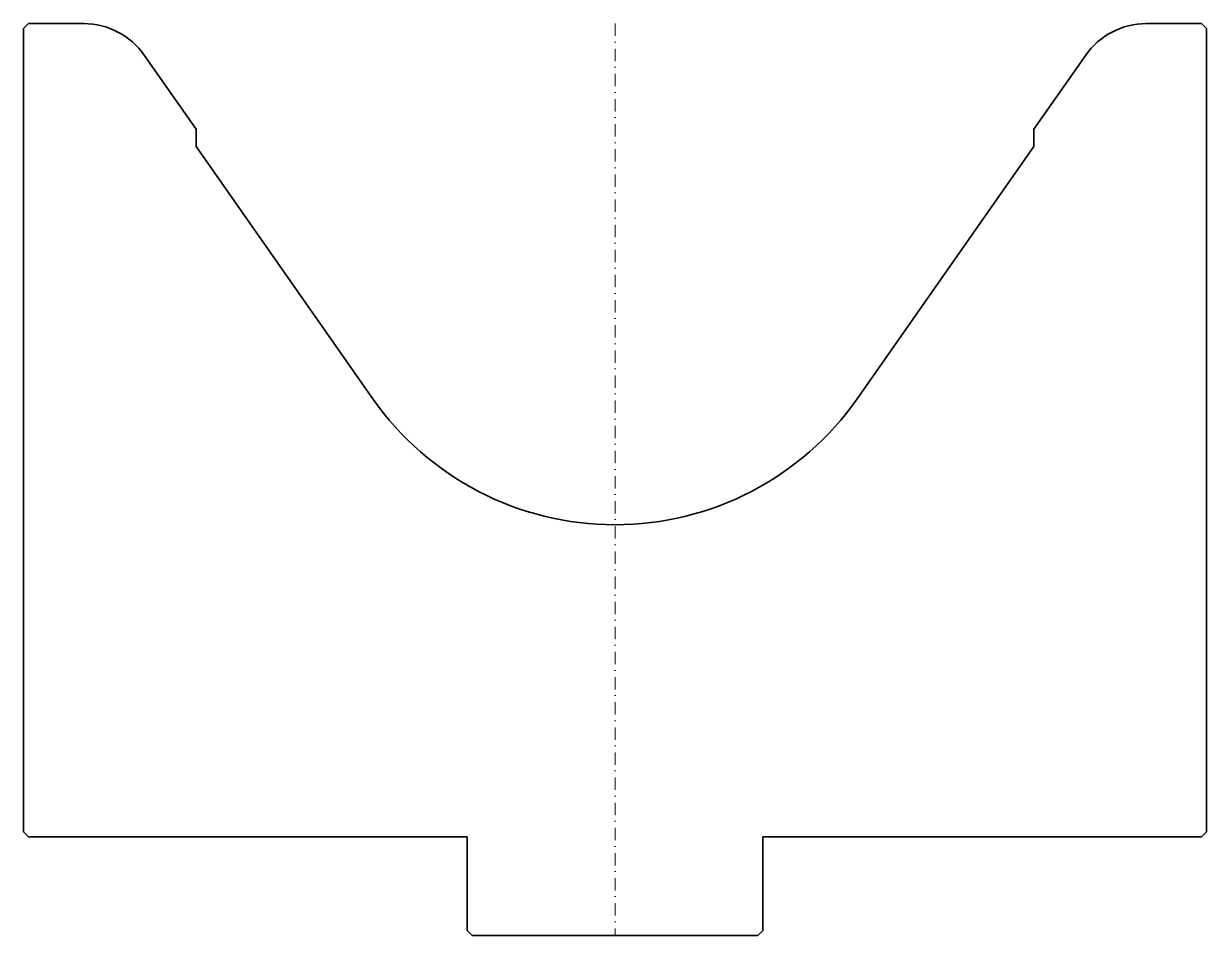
# Model space of a CAD drawing. Header units: millimetres. Extents: x -120 to 120, y -185 to 0.
import ezdxf

# ---------------------------------------------------------------- set-up
doc = ezdxf.new("R2010")
doc.units = ezdxf.units.MM
doc.header["$LTSCALE"] = 5
doc.linetypes.add('AUSGEZOGEN', pattern=[0])
doc.linetypes.add('DASHDOT', pattern=[1, 0.5, -0.25, 0, -0.25])
doc.layers.add('2', color=7, linetype='Continuous')

# ---------------------------------------------------------------- blocks, each defined once
blk = doc.blocks.new('A$C28251958_nNn00')
at = {"layer": '2', "color": 7, "linetype": 'AUSGEZOGEN', "lineweight": 35}
for p, q in [((-120, -1), (-119, 0)), ((-119, 0), (-107.81, 0)), ((107.81, 0), (119, 0)), ((119, 0), (120, -1)), ((-120, -164), (-120, -1)), ((120, -1), (120, -164)), ((-95.52, -6.4), (-85, -21.42)), ((85, -21.42), (95.52, -6.4)), ((-85, -21.42), (-85, -24.91)), ((85, -24.91), (85, -21.42)), ((-85, -24.91), (-49.15, -76.11)), ((49.15, -76.11), (85, -24.91)), ((-119, -165), (-120, -164)), ((-30, -165), (-119, -165)), ((-30, -184), (-30, -165)), ((119, -165), (30, -165)), ((30, -165), (30, -184)), ((120, -164), (119, -165)), ((-29, -185), (-30, -184)), ((30, -184), (29, -185)), ((29, -185), (-29, -185))]:
    blk.add_line(p, q, dxfattribs=at)
for centre, radius, start, end in [((-107.81, -15), 15, 35, 90), ((107.81, -15), 15, 90, 145), ((0, -41.69), 60, 215, 325)]:
    blk.add_arc(centre, radius, start, end, dxfattribs=at)

msp = doc.modelspace()

# ---------------------------------------------------------------- linework, layer by layer
at = {"layer": '2', "color": 7, "linetype": 'DASHDOT', "lineweight": 18}
msp.add_line((0, 0), (0, -185), dxfattribs=at)

# ---------------------------------------------------------------- block references
msp.add_blockref('A$C28251958_nNn00', (0, 0))

doc.saveas('drawing.dxf')
